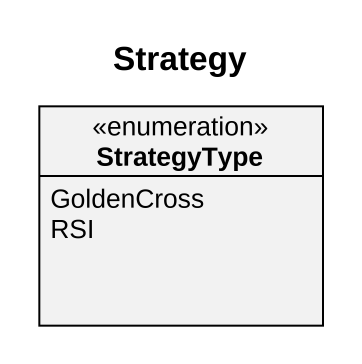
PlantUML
@startuml
title Strategy
hide circle
hide empty members
enum StrategyType {
  GoldenCross
  RSI
}
@enduml
